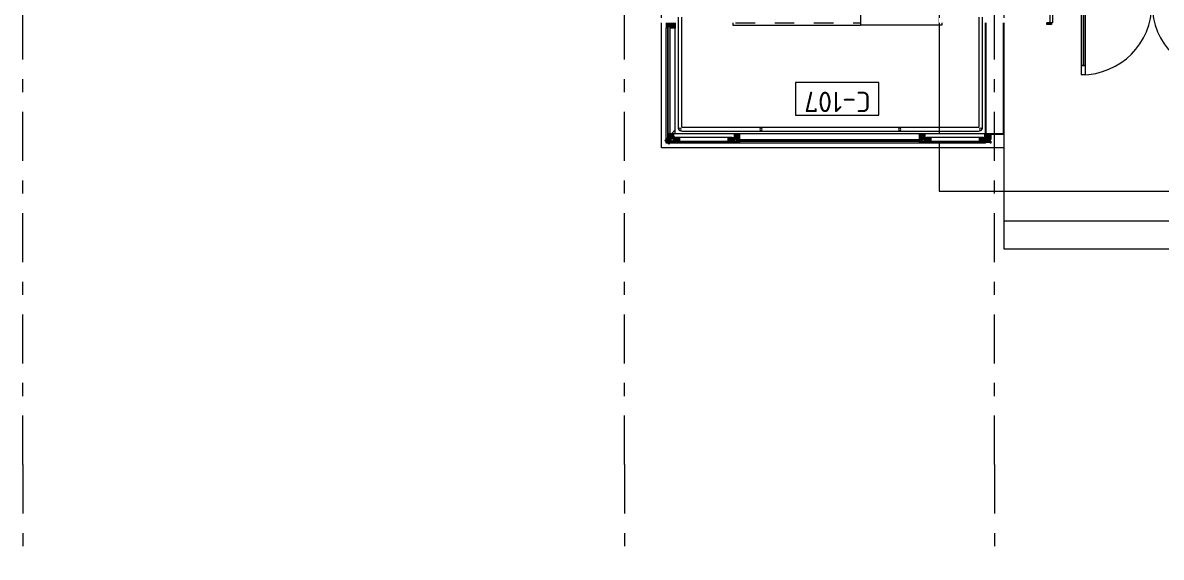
# Model space of a CAD drawing. Header units: millimetres. Extents: x 18162 to 3540582, y 72188 to 247925.
# Drawn here: x 339444 to 351744, y 72524 to 78296 of the extents above; entities that cross this region are included whole.
import ezdxf
from ezdxf.enums import TextEntityAlignment as Align

# ---------------------------------------------------------------- set-up
doc = ezdxf.new("R2010")
doc.units = ezdxf.units.MM
doc.header["$MEASUREMENT"] = 0
doc.set_wipeout_variables(frame=1)
for name, pattern in [('Dashed', [423.333333, 211.666667, -211.666667]), ('Double Dashed', [1093.611073, 529.166651, -211.666656, 141.111112, -211.666656]), ('Wipeout_Contour', [1000, 0, -1000])]:
    doc.linetypes.add(name, pattern=pattern)
for name, color, linetype in [('Archicad Doors', 7, 'Continuous'), ('Archicad Windows', 7, 'Continuous'), ('Archicad Zone Stamps', 7, 'Continuous'), ('Finish - Wall', 7, 'Continuous'), ('Interior - Stair & Railing', 7, 'Continuous'), ('Model Unit - Zone A', 7, 'Continuous'), ('Structural - Bearing', 7, 'Continuous'), ('Structural - Grid', 7, 'Continuous'), ('Structural - Stair & Railing', 7, 'Continuous')]:
    doc.layers.add(name, color=color, linetype=linetype)
doc.styles.add('GENERATED_STYLE_2', font='')
doc.styles.add('GENERATED_STYLE_3', font='', dxfattribs={"width": 0.8})
doc.styles.get('GENERATED_STYLE_2').set_extended_font_data('ISOCPEUR MON')
doc.styles.get('GENERATED_STYLE_3').set_extended_font_data('ISOCPEUR MON')

# ---------------------------------------------------------------- blocks, each defined once
blk = doc.blocks.new('Тагт - 50%_C-107_55_3', base_point=(348244, 77473))
at = {"layer": 'Archicad Zone Stamps', "color": 7, "linetype": 'Continuous', "lineweight": 5}
for p, q in [((348694, 77651), (347794, 77651)), ((347794, 77651), (347794, 77296)), ((348694, 77296), (348694, 77651)), ((347794, 77296), (348694, 77296))]:
    blk.add_line(p, q, dxfattribs=at)
at = {"layer": 'Archicad Zone Stamps', "color": 7, "lineweight": 5, "style": 'GENERATED_STYLE_2'}
for tag, p in [('DUMMY_861', (347882, 77331)), ('ROOM_NUMBER', (348244, 77331))]:
    blk.add_attdef(tag, text='', height=220, rotation=180, dxfattribs=at).set_placement(p, align=Align.TOP_CENTER)
blk = doc.blocks.new('Terrace Door 01 27[28]_3', base_point=(318570, 0))
at = {"layer": 'Archicad Windows', "color": 7, "linetype": 'Continuous', "lineweight": 13}
for p, q in [((349264, 78566), (349264, 79256)), ((347144, 78841), (348494, 78841)), ((347144, 78841), (347144, 78746)), ((348494, 78841), (348494, 78546)), ((349344, 78841), (348494, 78841)), ((349344, 78841), (349344, 78746)), ((347144, 78546), (347244, 78546)), ((347144, 78546), (347144, 78486)), ((347144, 78486), (349344, 78486)), ((347244, 78486), (347244, 78546)), ((347244, 78546), (348494, 78546)), ((347244, 78516), (348494, 78516)), ((348494, 78486), (348494, 78546)), ((348494, 78546), (348574, 78546)), ((348494, 78486), (348494, 78271)), ((348494, 78486), (348494, 78271)), ((348594, 78486), (348594, 78506)), ((348654, 78506), (348654, 78566)), ((348654, 78536), (349184, 78536)), ((349184, 78506), (349184, 78566)), ((349244, 78486), (349244, 78506)), ((349344, 78546), (349264, 78546)), ((349344, 78546), (349344, 78486)), ((347114, 78296), (347114, 78271)), ((347114, 78271), (348494, 78271)), ((349374, 78271), (348494, 78271)), ((349374, 78296), (349374, 78271))]:
    blk.add_line(p, q, dxfattribs=at)
at = {"layer": 'Archicad Windows', "color": 7, "linetype": 'Dashed', "lineweight": 13}
for p, q in [((347144, 78746), (348494, 78746)), ((347144, 78296), (348494, 78296))]:
    blk.add_line(p, q, dxfattribs=at)
at = {"layer": 'Archicad Windows', "color": 7, "linetype": 'Continuous', "lineweight": 13, "flags": 128}
for points in [[(348574, 78506), (348574, 78566), (348654, 78566), (348654, 78506)], [(348654, 78506), (348654, 78566), (349184, 78566), (349184, 78506)], [(349184, 78506), (349184, 78566), (349264, 78566), (349264, 78506)]]:
    blk.add_lwpolyline(points, close=True, dxfattribs=at)
at = {"layer": 'Archicad Windows', "color": 7, "linetype": 'Continuous', "lineweight": 13}
blk.add_arc((349264, 78566), 690, 90, 180, dxfattribs=at)
blk = doc.blocks.new('Double Door with 2 Sidelights_ Transom 27[33]_3', base_point=(318570, 0))
at = {"layer": 'Archicad Doors', "color": 7, "linetype": 'Continuous', "lineweight": 13}
for p, q in [((350507, 78746), (350507, 78765)), ((350507, 78765), (350557, 78765)), ((350557, 78746), (350507, 78746)), ((350544, 78746), (350507, 78746)), ((350544, 78746), (350507, 78746)), ((350544, 78611), (350544, 78746)), ((350544, 78746), (350569, 78746)), ((350544, 78611), (350544, 78746)), ((350544, 78611), (350544, 78746)), ((350557, 78765), (350557, 78746)), ((350569, 78746), (350569, 78611)), ((352719, 78611), (352719, 78746)), ((352719, 78746), (352744, 78746)), ((352731, 78765), (352781, 78765)), ((352731, 78746), (352731, 78765)), ((352781, 78746), (352731, 78746)), ((352744, 78746), (352744, 78611)), ((352744, 78611), (352744, 78746)), ((352744, 78611), (352744, 78746)), ((352744, 78746), (352781, 78746)), ((352744, 78746), (352781, 78746)), ((352781, 78765), (352781, 78746)), ((350569, 78611), (350544, 78611)), ((350569, 78611), (350544, 78611)), ((350544, 78496), (350544, 78611)), ((350544, 78546), (350544, 78611)), ((350544, 78546), (350544, 78611)), ((350609, 78611), (350569, 78611)), ((350569, 78611), (350569, 78496)), ((350609, 78496), (350609, 78611)), ((350854, 78611), (350854, 78496)), ((350894, 78611), (350854, 78611)), ((350894, 78536), (350894, 78611)), ((352394, 78611), (352394, 78536)), ((352434, 78611), (352394, 78611)), ((352434, 78496), (352434, 78611)), ((352719, 78611), (352679, 78611)), ((352679, 78611), (352679, 78496)), ((352744, 78611), (352719, 78611)), ((352719, 78611), (352744, 78611)), ((352719, 78496), (352719, 78611)), ((352744, 78496), (352744, 78611)), ((352744, 78546), (352744, 78611)), ((352744, 78546), (352744, 78611)), ((350544, 78496), (350544, 78546)), ((350544, 78496), (350544, 78546)), ((350544, 78296), (350544, 78496)), ((350544, 78496), (350569, 78496)), ((350569, 78496), (350544, 78496)), ((350544, 78396), (350544, 78496)), ((350544, 78396), (350544, 78496)), ((350544, 78396), (350544, 78496)), ((350569, 78496), (350569, 78296)), ((350569, 78496), (350609, 78496)), ((350609, 78593), (350854, 78593)), ((350609, 78496), (350854, 78496)), ((350854, 78496), (350882, 78496)), ((350882, 78496), (350882, 78536)), ((350882, 78536), (350894, 78536)), ((350882, 78396), (350882, 78496)), ((350882, 78496), (350922, 78496)), ((350922, 78496), (350922, 78396)), ((352366, 78496), (352366, 78396)), ((352406, 78496), (352366, 78496)), ((352394, 78536), (352406, 78536)), ((352406, 78536), (352406, 78496)), ((352406, 78496), (352434, 78496)), ((352406, 78396), (352406, 78496)), ((352679, 78593), (352434, 78593)), ((352434, 78496), (352679, 78496)), ((352679, 78496), (352719, 78496)), ((352719, 78296), (352719, 78496)), ((352719, 78496), (352744, 78496)), ((352719, 78496), (352744, 78496)), ((352744, 78496), (352744, 78546)), ((352744, 78496), (352744, 78546)), ((352744, 78496), (352744, 78296)), ((352744, 78396), (352744, 78496)), ((352744, 78396), (352744, 78496)), ((352744, 78396), (352744, 78496)), ((350544, 78346), (350544, 78396)), ((350544, 78346), (350544, 78396)), ((350544, 78346), (350544, 78396)), ((350922, 78396), (350882, 78396)), ((350902, 77834), (350902, 78396)), ((352366, 78396), (352406, 78396)), ((352386, 77834), (352386, 78396)), ((352744, 78346), (352744, 78396)), ((352744, 78346), (352744, 78396)), ((352744, 78346), (352744, 78396)), ((350507, 78277), (350507, 78296)), ((350507, 78296), (350557, 78296)), ((350544, 78296), (350507, 78296)), ((350544, 78296), (350507, 78296)), ((350557, 78277), (350507, 78277)), ((350544, 78296), (350544, 78346)), ((350544, 78296), (350544, 78346)), ((350544, 78296), (350544, 78346)), ((350569, 78296), (350544, 78296)), ((350557, 78296), (350557, 78277)), ((352744, 78296), (352719, 78296)), ((352731, 78296), (352781, 78296)), ((352731, 78277), (352731, 78296)), ((352781, 78277), (352731, 78277)), ((352744, 78296), (352744, 78346)), ((352744, 78296), (352744, 78346)), ((352744, 78296), (352744, 78346)), ((352744, 78296), (352781, 78296)), ((352744, 78296), (352781, 78296)), ((352781, 78296), (352781, 78277)), ((350882, 77734), (350882, 77834)), ((350882, 77834), (350922, 77834)), ((350922, 77834), (350922, 77734)), ((352406, 77834), (352366, 77834)), ((352366, 77834), (352366, 77734)), ((352406, 77734), (352406, 77834)), ((350922, 77734), (350882, 77734)), ((352366, 77734), (352406, 77734))]:
    blk.add_line(p, q, dxfattribs=at)
at = {"layer": 'Archicad Doors', "color": 7, "linetype": 'Continuous', "lineweight": 13, "flags": 128}
for points in [[(350609, 78496), (350854, 78496), (350854, 78611), (350609, 78611)], [(352434, 78611), (352679, 78611), (352679, 78496), (352434, 78496)], [(350882, 77834), (350882, 78396), (350902, 78396), (350902, 77834)], [(350902, 77834), (350902, 78396), (350922, 78396), (350922, 77834)], [(352386, 77834), (352386, 78396), (352366, 78396), (352366, 77834)], [(352406, 77834), (352406, 78396), (352386, 78396), (352386, 77834)]]:
    blk.add_lwpolyline(points, close=True, dxfattribs=at)
at = {"layer": 'Archicad Doors', "color": 7, "linetype": 'Continuous', "lineweight": 13}
for centre, start, end in [((350882, 78496), 270, 0), ((352406, 78496), 180, 270)]:
    blk.add_arc(centre, 762, start, end, dxfattribs=at)
blk = doc.blocks.new('Standard grid marker[174]_3', base_point=(349944, 72524))
at = {"layer": 'Structural - Grid', "color": 13, "linetype": 'Double Dashed', "lineweight": 13}
for q in [(349944, 100185), (349944, 72524)]:
    blk.add_line((349944, 73524), q, dxfattribs=at)
at = {"layer": 'Structural - Grid', "color": 13, "lineweight": 13, "style": 'GENERATED_STYLE_3'}
blk.add_attdef('AC_MarkerText_1', text='', height=250, rotation=180, dxfattribs=at).set_placement((349944, 101360), align=Align.TOP_CENTER)
blk = doc.blocks.new('Standard grid marker[175]_3', base_point=(345944, 72524))
at = {"layer": 'Structural - Grid', "color": 13, "linetype": 'Double Dashed', "lineweight": 13}
for q in [(345944, 100185), (345944, 72524)]:
    blk.add_line((345944, 73524), q, dxfattribs=at)
at = {"layer": 'Structural - Grid', "color": 13, "lineweight": 13, "style": 'GENERATED_STYLE_3'}
blk.add_attdef('AC_MarkerText_1', text='', height=250, rotation=180, dxfattribs=at).set_placement((345944, 101360), align=Align.TOP_CENTER)
blk = doc.blocks.new('Standard grid marker[176]_3', base_point=(339444, 72524))
at = {"layer": 'Structural - Grid', "color": 13, "linetype": 'Double Dashed', "lineweight": 13}
for q in [(339444, 100185), (339444, 72524)]:
    blk.add_line((339444, 73524), q, dxfattribs=at)
at = {"layer": 'Structural - Grid', "color": 13, "lineweight": 13, "style": 'GENERATED_STYLE_3'}
blk.add_attdef('AC_MarkerText_1', text='', height=250, rotation=180, dxfattribs=at).set_placement((339444, 101360), align=Align.TOP_CENTER)

msp = doc.modelspace()

# ---------------------------------------------------------------- linework, layer by layer
at = {"layer": 'Interior - Stair & Railing', "color": 7, "linetype": 'Continuous', "lineweight": 13}
for p, q in [((346564, 77172), (346564, 77186.7)), ((346564.3, 77169.4), (346564, 77172)), ((346564.8, 77168.3), (346564.3, 77169.4)), ((346565.6, 77167.3), (346564.8, 77168.3)), ((346566.6, 77166.5), (346565.6, 77167.3)), ((346567.7, 77166), (346566.6, 77166.5)), ((346569.9, 77165.7), (346567.7, 77166)), ((346570.3, 77165.7), (346569.9, 77165.7)), ((346594, 77165.7), (346570.3, 77165.7)), ((346610, 77165.7), (346594, 77165.7)), ((349752.9, 77165.7), (346610, 77165.7)), ((349767.7, 77165.7), (349752.9, 77165.7)), ((349770.2, 77166), (349767.7, 77165.7)), ((349771.4, 77166.5), (349770.2, 77166)), ((349772.4, 77167.3), (349771.4, 77166.5)), ((349773.2, 77168.3), (349772.4, 77167.3)), ((349773.6, 77169.4), (349773.2, 77168.3)), ((349773.9, 77171.6), (349773.6, 77169.4)), ((349774, 77172), (349773.9, 77171.6)), ((349774, 77211.7), (349774, 77195.7)), ((349774, 77195.7), (349774, 77172))]:
    msp.add_line(p, q, dxfattribs=at)
at = {"layer": 'Structural - Stair & Railing', "color": 7, "linetype": 'Continuous', "lineweight": 13}
for p, q in [((350044, 78355.7), (350044, 76155.7)), ((350044, 76155.7), (350044, 75855.7)), ((350044, 75855.7), (352744, 75855.7))]:
    msp.add_line(p, q, dxfattribs=at)

# ---------------------------------------------------------------- block references
at = {"layer": 'Model Unit - Zone A', "color": 7, "linetype": 'Continuous', "lineweight": 5}
msp.add_blockref('Тагт - 50%_C-107_55_3', (348244.1, 77473.2), dxfattribs=at).add_auto_attribs({'ROOM_NUMBER': 'C-107'})
at = {"layer": 'Structural - Grid', "color": 13, "linetype": 'Continuous', "lineweight": 13}
msp.add_blockref('Standard grid marker[176]_3', (339444, 72524.1), dxfattribs=at)

# ---------------------------------------------------------------- next in the draw order: wipeouts: each hides what was drawn before it
at = {"color": 254, "linetype": 'Wipeout_Contour', "lineweight": 0, "ltscale": 1438080.339392957}
msp.add_wipeout([(352744, 76155.7), (350044, 76155.7), (350044, 75855.7), (352744, 75855.7)], dxfattribs=at).dxf.layer = 'Structural - Stair & Railing'

# ---------------------------------------------------------------- next in the draw order: linework, layer by layer
at = {"layer": 'Structural - Stair & Railing', "color": 7, "linetype": 'Continuous', "lineweight": 13}
for p, q in [((352744, 76155.7), (350044, 76155.7)), ((350044, 76155.7), (350044, 75855.7)), ((350044, 75855.7), (352744, 75855.7))]:
    msp.add_line(p, q, dxfattribs=at)

# ---------------------------------------------------------------- next in the draw order: wipeouts: each hides what was drawn before it
at = {"color": 254, "linetype": 'Wipeout_Contour', "lineweight": 0, "ltscale": 2163619.898461148}
msp.add_wipeout([(353944, 78355.7), (350044, 78355.7), (350044, 76155.7), (352744, 76155.7), (352744, 77055.7), (353944, 77055.7)], dxfattribs=at).dxf.layer = 'Structural - Stair & Railing'

# ---------------------------------------------------------------- next in the draw order: linework, layer by layer
at = {"layer": 'Structural - Bearing', "color": 7, "linetype": 'Continuous', "lineweight": 13, "flags": 128}
for points in [[(350044, 76945.7), (346344, 76945.7), (346344, 78545.7), (350044, 78545.7)], [(354144, 78565.7), (349344, 78565.7), (349344, 76475.7), (354144, 76475.7)], [(354144, 78565.7), (349344, 78565.7), (349344, 76475.7), (354144, 76475.7)]]:
    msp.add_lwpolyline(points, close=True, dxfattribs=at)
at = {"layer": 'Structural - Stair & Railing', "color": 7, "linetype": 'Continuous', "lineweight": 13}
for p, q in [((350044, 78355.7), (350044, 76155.7)), ((350044, 76155.7), (352744, 76155.7))]:
    msp.add_line(p, q, dxfattribs=at)

# ---------------------------------------------------------------- next in the draw order: wipeouts: each hides what was drawn before it
at = {"color": 254, "linetype": 'Wipeout_Contour', "lineweight": 0, "ltscale": 1774745.484962539}
msp.add_wipeout([(346452.3, 77096.4), (346453, 77095.7), (346474, 77095.7), (346494, 77095.7), (346494, 77138.1)], dxfattribs=at).dxf.layer = 'Finish - Wall'
at = {"color": 254, "linetype": 'Wipeout_Contour', "lineweight": 0, "ltscale": 1064558.858626904}
msp.add_wipeout([(346394, 76995.7), (346402.8, 77004.5), (346394, 77013.2)], dxfattribs=at).dxf.layer = 'Finish - Wall'
at = {"color": 254, "linetype": 'Wipeout_Contour', "lineweight": 0, "ltscale": 1434405.420314148}
msp.add_wipeout([(349344, 78295.7), (350544, 78295.7), (350544, 78345.7), (349344, 78345.7)], dxfattribs=at).dxf.layer = 'Structural - Bearing'

# ---------------------------------------------------------------- next in the draw order: linework, layer by layer
at = {"layer": 'Interior - Stair & Railing', "color": 7, "linetype": 'Continuous', "lineweight": 13}
msp.add_line((349774, 78355.2), (349774, 77211.7), dxfattribs=at)

# ---------------------------------------------------------------- next in the draw order: block references
at = {"layer": 'Archicad Doors', "color": 7, "linetype": 'Continuous', "lineweight": 13}
msp.add_blockref('Double Door with 2 Sidelights_ Transom 27[33]_3', (318570.5, 0), dxfattribs=at)

# ---------------------------------------------------------------- next in the draw order: wipeouts: each hides what was drawn before it
at = {"color": 254, "linetype": 'Wipeout_Contour', "lineweight": 0, "ltscale": 1064571.603443935}
msp.add_wipeout([(346394, 76995.7), (346411.5, 76995.7), (346402.8, 77004.5)], dxfattribs=at).dxf.layer = 'Finish - Wall'
at = {"color": 254, "linetype": 'Wipeout_Contour', "lineweight": 0, "ltscale": 2130949.601815455}
msp.add_wipeout([(347129, 77095.7), (346474, 77095.7), (346474, 77074.7), (346494.7, 77054), (346476.4, 77035.7), (347129, 77035.7)], dxfattribs=at).dxf.layer = 'Finish - Wall'

# ---------------------------------------------------------------- next in the draw order: linework, layer by layer
at = {"layer": 'Interior - Stair & Railing', "color": 7, "linetype": 'Continuous', "lineweight": 13}
for p, q in [((346557.3, 77127), (346567.7, 77125.7)), ((346567.7, 77125.7), (346594, 77125.7)), ((346594, 77125.7), (346610, 77125.7))]:
    msp.add_line(p, q, dxfattribs=at)

# ---------------------------------------------------------------- next in the draw order: wipeouts: each hides what was drawn before it
at = {"color": 254, "linetype": 'Wipeout_Contour', "lineweight": 0, "ltscale": 1775186.232836805}
msp.add_wipeout([(346494, 78235.7), (346434, 78235.7), (346434, 77095.7), (346451.5, 77095.7), (346494, 77138.1)], dxfattribs=at).dxf.layer = 'Finish - Wall'
at = {"color": 254, "linetype": 'Wipeout_Contour', "lineweight": 0, "ltscale": 1420992.006049934}
msp.add_wipeout([(346474, 77015.7), (346474, 76995.7), (347129, 76995.7), (347129, 77015.7)], dxfattribs=at).dxf.layer = 'Finish - Wall'

# ---------------------------------------------------------------- next in the draw order: linework, layer by layer
at = {"layer": 'Interior - Stair & Railing', "color": 7, "linetype": 'Continuous', "lineweight": 13}
for p, q in [((346524, 77186.7), (346524, 77170.7)), ((346524, 77170.7), (346524, 77169.4)), ((346524, 77169.4), (346525.3, 77159)), ((346525.3, 77159), (346529.9, 77148.1)), ((346529.9, 77148.1), (346537, 77138.7)), ((346537, 77138.7), (346546.4, 77131.6)), ((346546.4, 77131.6), (346554.3, 77128.3)), ((346554.3, 77128.3), (346557.3, 77127))]:
    msp.add_line(p, q, dxfattribs=at)
at = {"layer": 'Interior - Stair & Railing', "color": 7, "linetype": 'Continuous', "lineweight": 13, "flags": 128}
msp.add_lwpolyline([(346544, 77157.7, 1), (346544, 77133.7, 1)], format="xyb", close=True, dxfattribs=at)

# ---------------------------------------------------------------- next in the draw order: wipeouts: each hides what was drawn before it
at = {"color": 254, "linetype": 'Wipeout_Contour', "lineweight": 0, "ltscale": 1419996.132022405}
msp.add_wipeout([(346414, 78235.7), (346394, 78235.7), (346394, 77038.1), (346414, 77058.1)], dxfattribs=at).dxf.layer = 'Finish - Wall'
at = {"color": 254, "linetype": 'Wipeout_Contour', "lineweight": 0, "ltscale": 1426345.457199283}
msp.add_wipeout([(349129, 77035.7), (349129, 77095.7), (347189, 77095.7), (347189, 77035.7)], dxfattribs=at).dxf.layer = 'Finish - Wall'

# ---------------------------------------------------------------- next in the draw order: linework, layer by layer
at = {"layer": 'Interior - Stair & Railing', "color": 7, "linetype": 'Continuous', "lineweight": 13, "flags": 128}
for points in [[(347419, 77157.7, 1), (347419, 77133.7, 1)], [(348919, 77157.7, 1), (348919, 77133.7, 1)]]:
    msp.add_lwpolyline(points, format="xyb", close=True, dxfattribs=at)

# ---------------------------------------------------------------- next in the draw order: wipeouts: each hides what was drawn before it
at = {"color": 254, "linetype": 'Wipeout_Contour', "lineweight": 0, "ltscale": 1420103.667126705}
msp.add_wipeout([(346414, 77095.7), (346434, 77095.7), (346434, 78255.7), (346414, 78255.7)], dxfattribs=at).dxf.layer = 'Finish - Wall'
at = {"color": 254, "linetype": 'Wipeout_Contour', "lineweight": 0, "ltscale": 1426293.602875929}
msp.add_wipeout([(347189, 77015.7), (347189, 76995.7), (349129, 76995.7), (349129, 77015.7)], dxfattribs=at).dxf.layer = 'Finish - Wall'

# ---------------------------------------------------------------- next in the draw order: hatches: boundary and pattern name
at = {"layer": 'Finish - Wall', "linetype": 'Continuous', "lineweight": 9}
msp.add_hatch(color=7, dxfattribs=at).paths.add_polyline_path([(346434, 78255.7), (346434, 78235.7), (346494, 78235.7), (346494, 78295.7), (346394, 78295.7), (346394, 78235.7), (346414, 78235.7), (346414, 78255.7)])

# ---------------------------------------------------------------- next in the draw order: linework, layer by layer
at = {"layer": 'Finish - Wall', "color": 7, "linetype": 'Continuous', "lineweight": 13}
for p, q in [((346394, 78295.7), (346394, 78235.7)), ((346494, 78295.7), (346394, 78295.7)), ((346414, 78235.7), (346394, 78235.7)), ((346414, 78255.7), (346414, 78235.7)), ((346434, 78255.7), (346414, 78255.7)), ((346434, 78255.7), (346434, 78235.7)), ((346494, 78235.7), (346434, 78235.7)), ((346494, 78295.7), (346494, 78235.7))]:
    msp.add_line(p, q, dxfattribs=at)
at = {"layer": 'Finish - Wall', "color": 7, "linetype": 'Continuous', "lineweight": 13, "flags": 128}
msp.add_lwpolyline([(346494, 77138.1), (346494, 78235.7)], dxfattribs=at)

# ---------------------------------------------------------------- next in the draw order: wipeouts: each hides what was drawn before it
at = {"color": 254, "linetype": 'Wipeout_Contour', "lineweight": 0, "ltscale": 1431627.859483882}
msp.add_wipeout([(349189, 77095.7), (349189, 77035.7), (349834, 77035.7), (349834, 77095.7)], dxfattribs=at).dxf.layer = 'Finish - Wall'

# ---------------------------------------------------------------- next in the draw order: linework, layer by layer
at = {"layer": 'Interior - Stair & Railing', "color": 7, "linetype": 'Continuous', "lineweight": 13}
for p, q in [((346610, 77125.7), (349752.9, 77125.7)), ((349752.9, 77125.7), (349769, 77125.7)), ((349769, 77125.7), (349770.3, 77125.7)), ((349770.3, 77125.7), (349780.7, 77127))]:
    msp.add_line(p, q, dxfattribs=at)

# ---------------------------------------------------------------- next in the draw order: wipeouts: each hides what was drawn before it
at = {"color": 254, "linetype": 'Wipeout_Contour', "lineweight": 0, "ltscale": 1431576.196823041}
msp.add_wipeout([(349189, 76995.7), (349834, 76995.7), (349834, 77015.7), (349189, 77015.7)], dxfattribs=at).dxf.layer = 'Finish - Wall'

# ---------------------------------------------------------------- next in the draw order: wipeouts: each hides what was drawn before it
at = {"color": 254, "linetype": 'Wipeout_Contour', "lineweight": 0, "ltscale": 1426310.897386906}
msp.add_wipeout([(349159, 77035.7), (347159, 77035.7), (347159, 77015.7), (349159, 77015.7)], dxfattribs=at).dxf.layer = 'Finish - Wall'

# ---------------------------------------------------------------- next in the draw order: wipeouts: each hides what was drawn before it
at = {"color": 254, "linetype": 'Wipeout_Contour', "lineweight": 0, "ltscale": 1421009.354878176}
msp.add_wipeout([(347159, 77035.7), (346444, 77035.7), (346444, 77015.7), (347159, 77015.7)], dxfattribs=at).dxf.layer = 'Finish - Wall'
at = {"color": 254, "linetype": 'Wipeout_Contour', "lineweight": 0, "ltscale": 1431573.885009573}
msp.add_wipeout([(349159, 77035.7), (349159, 77015.7), (349854, 77015.7), (349854, 77035.7)], dxfattribs=at).dxf.layer = 'Finish - Wall'

# ---------------------------------------------------------------- next in the draw order: hatches: boundary and pattern name
at = {"layer": 'Finish - Wall', "linetype": 'Continuous', "lineweight": 13}
msp.add_hatch(color=7, dxfattribs=at).paths.add_polyline_path([(347159, 77015.7), (349159, 77015.7), (349159, 77035.7), (347159, 77035.7)])

# ---------------------------------------------------------------- next in the draw order: linework, layer by layer
at = {"layer": 'Finish - Wall', "color": 7, "linetype": 'Continuous', "lineweight": 13}
for p, q in [((347189, 77095.7), (347129, 77095.7)), ((347189, 77095.7), (347189, 77035.7)), ((347189, 77015.7), (347189, 76995.7)), ((349189, 77095.7), (349129, 77095.7)), ((349129, 77095.7), (349129, 77035.7)), ((349129, 77015.7), (349129, 76995.7)), ((349894, 77095.7), (349894, 76995.7)), ((349904, 77095.7), (349894, 77095.7)), ((349904, 77095.7), (349904, 77035.7)), ((349904, 77015.7), (349904, 76995.7)), ((349904, 76995.7), (349894, 76995.7))]:
    msp.add_line(p, q, dxfattribs=at)
at = {"layer": 'Finish - Wall', "color": 7, "linetype": 'Continuous', "lineweight": 13, "flags": 128}
msp.add_lwpolyline([(347159, 77015.7), (347159, 77035.7), (349159, 77035.7), (349159, 77015.7)], close=True, dxfattribs=at)
for points in [[(349129, 77095.7), (347189, 77095.7)], [(347189, 77035.7), (349129, 77035.7)], [(347189, 77015.7), (349129, 77015.7)], [(349834, 77095.7), (349189, 77095.7)], [(349189, 77035.7), (349834, 77035.7)], [(349189, 77015.7), (349834, 77015.7)], [(349129, 76995.7), (347189, 76995.7)], [(349834, 76995.7), (349189, 76995.7)]]:
    msp.add_lwpolyline(points, dxfattribs=at)

# ---------------------------------------------------------------- next in the draw order: wipeouts: each hides what was drawn before it
at = {"color": 254, "linetype": 'Wipeout_Contour', "lineweight": 0, "ltscale": 1419598.586493481}
msp.add_wipeout([(346444, 77035.7), (346436.4, 77035.7), (346436.4, 77015.7), (346444, 77015.7)], dxfattribs=at).dxf.layer = 'Finish - Wall'

# ---------------------------------------------------------------- next in the draw order: hatches: boundary and pattern name
at = {"layer": 'Finish - Wall', "linetype": 'Continuous', "lineweight": 13}
for points in [[(346414, 78255.7), (346414, 77038.1), (346434, 77038.1), (346434, 78255.7)], [(346436.4, 77015.7), (346444, 77015.7), (346444, 77035.7), (346436.4, 77035.7)]]:
    msp.add_hatch(color=7, dxfattribs=at).paths.add_polyline_path(points)

# ---------------------------------------------------------------- next in the draw order: linework, layer by layer
at = {"layer": 'Finish - Wall', "color": 7, "linetype": 'Continuous', "lineweight": 13}
for p, q in [((346414, 77058.1), (346381.5, 77025.7)), ((346381.5, 77025.7), (346424, 76983.2)), ((346414, 77095.7), (346414, 77058.1)), ((346474, 77095.7), (346414, 77095.7)), ((346434, 77038.1), (346414, 77038.1)), ((346414, 77038.1), (346414, 77035.7)), ((346436.4, 77035.7), (346414, 77035.7)), ((346414, 77015.7), (346414, 76995.7)), ((346436.4, 77015.7), (346414, 77015.7)), ((346456.4, 77015.7), (346424, 76983.2)), ((346452.3, 77096.4), (346434, 77078.1)), ((346434, 77078.1), (346434, 77038.1)), ((346436.4, 77035.7), (346436.4, 77015.7))]:
    msp.add_line(p, q, dxfattribs=at)
at = {"layer": 'Finish - Wall', "color": 7, "linetype": 'Continuous', "lineweight": 13, "flags": 128}
for points in [[(346394, 77038.1), (346394, 78235.7)], [(346414, 78235.7), (346414, 77095.7)], [(346434, 78235.7), (346434, 77095.7)], [(346494, 77138.1), (346452.3, 77096.4)], [(346494, 77095.7), (346494, 77138.1)], [(346394, 76995.7), (346394, 77013.2)], [(347129, 77095.7), (346474, 77095.7)], [(346474, 77015.7), (347129, 77015.7)], [(346476.4, 77035.7), (347129, 77035.7)], [(346411.5, 76995.7), (346394, 76995.7)], [(347129, 76995.7), (346474, 76995.7)]]:
    msp.add_lwpolyline(points, dxfattribs=at)
for points in [[(346414, 78255.7), (346434, 78255.7), (346434, 77038.1), (346414, 77038.1)], [(346436.4, 77015.7), (346436.4, 77035.7), (346444, 77035.7), (346444, 77015.7)]]:
    msp.add_lwpolyline(points, close=True, dxfattribs=at)

# ---------------------------------------------------------------- next in the draw order: wipeouts: each hides what was drawn before it
at = {"color": 254, "linetype": 'Wipeout_Contour', "lineweight": 0, "ltscale": 1431619.394543152}
msp.add_wipeout([(349254, 77005.7), (349779, 77005.7), (349779, 77060.7), (349254, 77060.7)], dxfattribs=at).dxf.layer = 'Archicad Windows'

# ---------------------------------------------------------------- next in the draw order: linework, layer by layer
at = {"layer": 'Finish - Wall', "color": 7, "linetype": 'Continuous', "lineweight": 13}
msp.add_line((349844, 77095.7), (349834, 77095.7), dxfattribs=at)

# ---------------------------------------------------------------- next in the draw order: wipeouts: each hides what was drawn before it
at = {"color": 254, "linetype": 'Wipeout_Contour', "lineweight": 0, "ltscale": 1421015.847814607}
msp.add_wipeout([(346539, 77005.7), (347064, 77005.7), (347064, 77060.7), (346539, 77060.7)], dxfattribs=at).dxf.layer = 'Archicad Windows'
at = {"color": 254, "linetype": 'Wipeout_Contour', "lineweight": 0, "ltscale": 1431593.570114789}
msp.add_wipeout([(349799, 77000.7), (349799, 77005.7), (349234, 77005.7), (349234, 77000.7)], dxfattribs=at).dxf.layer = 'Archicad Windows'
at = {"color": 254, "linetype": 'Wipeout_Contour', "lineweight": 0, "ltscale": 1419966.529081612}
msp.add_wipeout([(345344, 78345.7), (345344, 78295.7), (347144, 78295.7), (347144, 78345.7)], dxfattribs=at).dxf.layer = 'Structural - Bearing'

# ---------------------------------------------------------------- next in the draw order: hatches: boundary and pattern name
at = {"layer": 'Archicad Windows', "linetype": 'Continuous', "lineweight": 9}
for points in [[(349189, 77055.7), (349189, 77000.7), (349234, 77000.7), (349234, 77005.7), (349209, 77005.7), (349209, 77055.7)], [(349209, 77060.7), (349209, 77005.7), (349254, 77005.7), (349254, 77060.7)], [(349824, 77005.7), (349824, 77060.7), (349779, 77060.7), (349779, 77005.7)], [(349844, 77000.7), (349844, 77055.7), (349824, 77055.7), (349824, 77005.7), (349799, 77005.7), (349799, 77000.7)]]:
    msp.add_hatch(color=7, dxfattribs=at).paths.add_polyline_path(points)
at = {"layer": 'Finish - Wall', "linetype": 'Continuous', "lineweight": 9}
for points in [[(349189, 77035.7), (349189, 77095.7), (349129, 77095.7), (349129, 77035.7)], [(349189, 77015.7), (349129, 77015.7), (349129, 76995.7), (349189, 76995.7)], [(349854, 77035.7), (349854, 77015.7), (349834, 77015.7), (349834, 76995.7), (349894, 76995.7), (349894, 77095.7), (349834, 77095.7), (349834, 77035.7)], [(349904, 77035.7), (349904, 77095.7), (349844, 77095.7), (349844, 77035.7)], [(349904, 77015.7), (349844, 77015.7), (349844, 76995.7), (349904, 76995.7)]]:
    msp.add_hatch(color=7, dxfattribs=at).paths.add_polyline_path(points)

# ---------------------------------------------------------------- next in the draw order: linework, layer by layer
at = {"layer": 'Archicad Windows', "color": 7, "linetype": 'Continuous', "lineweight": 13}
for p, q in [((349254, 77060.7), (349779, 77060.7)), ((349254, 77015.7), (349779, 77015.7)), ((349779, 77005.7), (349254, 77005.7))]:
    msp.add_line(p, q, dxfattribs=at)
at = {"layer": 'Archicad Windows', "color": 7, "linetype": 'Continuous', "lineweight": 13, "flags": 128}
for points in [[(349189, 77055.7), (349209, 77055.7), (349209, 77005.7), (349234, 77005.7), (349234, 77000.7), (349189, 77000.7)], [(349209, 77060.7), (349254, 77060.7), (349254, 77005.7), (349209, 77005.7)], [(349799, 77000.7), (349234, 77000.7), (349234, 77005.7), (349799, 77005.7)], [(349824, 77005.7), (349779, 77005.7), (349779, 77060.7), (349824, 77060.7)], [(349844, 77000.7), (349799, 77000.7), (349799, 77005.7), (349824, 77005.7), (349824, 77055.7), (349844, 77055.7)]]:
    msp.add_lwpolyline(points, close=True, dxfattribs=at)
at = {"layer": 'Finish - Wall', "color": 7, "linetype": 'Continuous', "lineweight": 13}
for p, q in [((349189, 77035.7), (349129, 77035.7)), ((349189, 77015.7), (349129, 77015.7)), ((349189, 77095.7), (349189, 77035.7)), ((349189, 77015.7), (349189, 76995.7)), ((349834, 77095.7), (349834, 77035.7)), ((349844, 77035.7), (349834, 77035.7)), ((349834, 77015.7), (349834, 76995.7)), ((349844, 77015.7), (349834, 77015.7)), ((349844, 77095.7), (349844, 77035.7)), ((349844, 77015.7), (349844, 76995.7)), ((349854, 77035.7), (349854, 77015.7)), ((349904, 77035.7), (349854, 77035.7)), ((349904, 77015.7), (349854, 77015.7)), ((349189, 76995.7), (349129, 76995.7)), ((349844, 76995.7), (349834, 76995.7))]:
    msp.add_line(p, q, dxfattribs=at)
at = {"layer": 'Interior - Stair & Railing', "color": 7, "linetype": 'Continuous', "lineweight": 13}
for p, q in [((346524, 78355.2), (346524, 77186.7)), ((346564, 77186.7), (346564, 78355.2))]:
    msp.add_line(p, q, dxfattribs=at)

# ---------------------------------------------------------------- next in the draw order: block references
at = {"layer": 'Archicad Windows', "color": 7, "linetype": 'Continuous', "lineweight": 13}
msp.add_blockref('Terrace Door 01 27[28]_3', (318570.5, 0), dxfattribs=at)
at = {"layer": 'Structural - Grid', "color": 13, "linetype": 'Continuous', "lineweight": 13}
msp.add_blockref('Standard grid marker[175]_3', (345944, 72524.1), dxfattribs=at)

# ---------------------------------------------------------------- next in the draw order: wipeouts: each hides what was drawn before it
at = {"color": 254, "linetype": 'Wipeout_Contour', "lineweight": 0, "ltscale": 1420989.830727519}
msp.add_wipeout([(347084, 77000.7), (347084, 77005.7), (346519, 77005.7), (346519, 77000.7)], dxfattribs=at).dxf.layer = 'Archicad Windows'

# ---------------------------------------------------------------- next in the draw order: hatches: boundary and pattern name
at = {"layer": 'Archicad Windows', "linetype": 'Continuous', "lineweight": 9}
for points in [[(346474, 77055.7), (346474, 77000.7), (346519, 77000.7), (346519, 77005.7), (346494, 77005.7), (346494, 77055.7)], [(346494, 77060.7), (346494, 77005.7), (346539, 77005.7), (346539, 77060.7)], [(347109, 77005.7), (347109, 77060.7), (347064, 77060.7), (347064, 77005.7)], [(347129, 77000.7), (347129, 77055.7), (347109, 77055.7), (347109, 77005.7), (347084, 77005.7), (347084, 77000.7)]]:
    msp.add_hatch(color=7, dxfattribs=at).paths.add_polyline_path(points)
at = {"layer": 'Finish - Wall', "linetype": 'Continuous', "lineweight": 9}
for points in [[(346414, 77058.1), (346381.5, 77025.7), (346424, 76983.2), (346456.4, 77015.7), (346436.4, 77015.7), (346436.4, 77035.7), (346476.4, 77035.7), (346494.7, 77054), (346452.3, 77096.4), (346434, 77078.1), (346434, 77038.1), (346414, 77038.1)], [(346474, 77035.7), (346474, 77095.7), (346414, 77095.7), (346414, 77035.7)], [(346474, 77015.7), (346414, 77015.7), (346414, 76995.7), (346474, 76995.7)], [(347189, 77035.7), (347189, 77095.7), (347129, 77095.7), (347129, 77035.7)], [(347189, 77015.7), (347129, 77015.7), (347129, 76995.7), (347189, 76995.7)]]:
    msp.add_hatch(color=7, dxfattribs=at).paths.add_polyline_path(points)

# ---------------------------------------------------------------- next in the draw order: linework, layer by layer
at = {"layer": 'Archicad Windows', "color": 7, "linetype": 'Continuous', "lineweight": 13}
for p, q in [((346539, 77060.7), (347064, 77060.7)), ((346539, 77015.7), (347064, 77015.7)), ((347064, 77005.7), (346539, 77005.7))]:
    msp.add_line(p, q, dxfattribs=at)
at = {"layer": 'Archicad Windows', "color": 7, "linetype": 'Continuous', "lineweight": 13, "flags": 128}
for points in [[(346474, 77055.7), (346494, 77055.7), (346494, 77005.7), (346519, 77005.7), (346519, 77000.7), (346474, 77000.7)], [(346494, 77060.7), (346539, 77060.7), (346539, 77005.7), (346494, 77005.7)], [(347084, 77000.7), (346519, 77000.7), (346519, 77005.7), (347084, 77005.7)], [(347109, 77005.7), (347064, 77005.7), (347064, 77060.7), (347109, 77060.7)], [(347129, 77000.7), (347084, 77000.7), (347084, 77005.7), (347109, 77005.7), (347109, 77055.7), (347129, 77055.7)]]:
    msp.add_lwpolyline(points, close=True, dxfattribs=at)
at = {"layer": 'Finish - Wall', "color": 7, "linetype": 'Continuous', "lineweight": 13}
for p, q in [((346452.3, 77096.4), (346494.7, 77054)), ((346474, 77015.7), (346456.4, 77015.7)), ((346474, 77095.7), (346474, 77035.7)), ((346476.4, 77035.7), (346474, 77035.7)), ((346474, 77015.7), (346474, 76995.7)), ((346494.7, 77054), (346476.4, 77035.7)), ((347129, 77095.7), (347129, 77035.7)), ((347189, 77035.7), (347129, 77035.7)), ((347129, 77015.7), (347129, 76995.7)), ((347189, 77015.7), (347129, 77015.7)), ((346474, 76995.7), (346414, 76995.7)), ((347189, 76995.7), (347129, 76995.7))]:
    msp.add_line(p, q, dxfattribs=at)

# ---------------------------------------------------------------- next in the draw order: wipeouts: each hides what was drawn before it
at = {"color": 254, "linetype": 'Wipeout_Contour', "lineweight": 0, "ltscale": 1433863.298570924}
msp.add_wipeout([(350044, 77095.7), (350044, 78295.7), (349844, 78295.7), (349844, 77095.7)], dxfattribs=at).dxf.layer = 'Structural - Bearing'

# ---------------------------------------------------------------- next in the draw order: linework, layer by layer
at = {"layer": 'Interior - Stair & Railing', "color": 7, "linetype": 'Continuous', "lineweight": 13}
for p, q in [((349814, 77211.7), (349814, 78355.2)), ((349780.7, 77127), (349791.6, 77131.6)), ((349791.6, 77131.6), (349800.9, 77138.7)), ((349800.9, 77138.7), (349808.1, 77148.1)), ((349808.1, 77148.1), (349811.4, 77156)), ((349811.4, 77156), (349812.6, 77159)), ((349812.6, 77159), (349814, 77169.4)), ((349814, 77195.7), (349814, 77211.7)), ((349814, 77169.4), (349814, 77195.7))]:
    msp.add_line(p, q, dxfattribs=at)
at = {"layer": 'Interior - Stair & Railing', "color": 7, "linetype": 'Continuous', "lineweight": 13, "flags": 128}
msp.add_lwpolyline([(349782, 77145.7, 1), (349806, 77145.7, 1)], format="xyb", close=True, dxfattribs=at)
at = {"layer": 'Structural - Bearing', "color": 7, "linetype": 'Continuous', "lineweight": 25, "flags": 128}
for points in [[(349844, 78295.7), (349844, 77095.7)], [(350044, 77095.7), (350044, 78295.7)], [(349844, 77095.7), (350044, 77095.7)]]:
    msp.add_lwpolyline(points, dxfattribs=at)

# ---------------------------------------------------------------- next in the draw order: block references
at = {"layer": 'Structural - Grid', "color": 13, "linetype": 'Continuous', "lineweight": 13}
msp.add_blockref('Standard grid marker[174]_3', (349944, 72524.1), dxfattribs=at)

doc.saveas('drawing.dxf')
